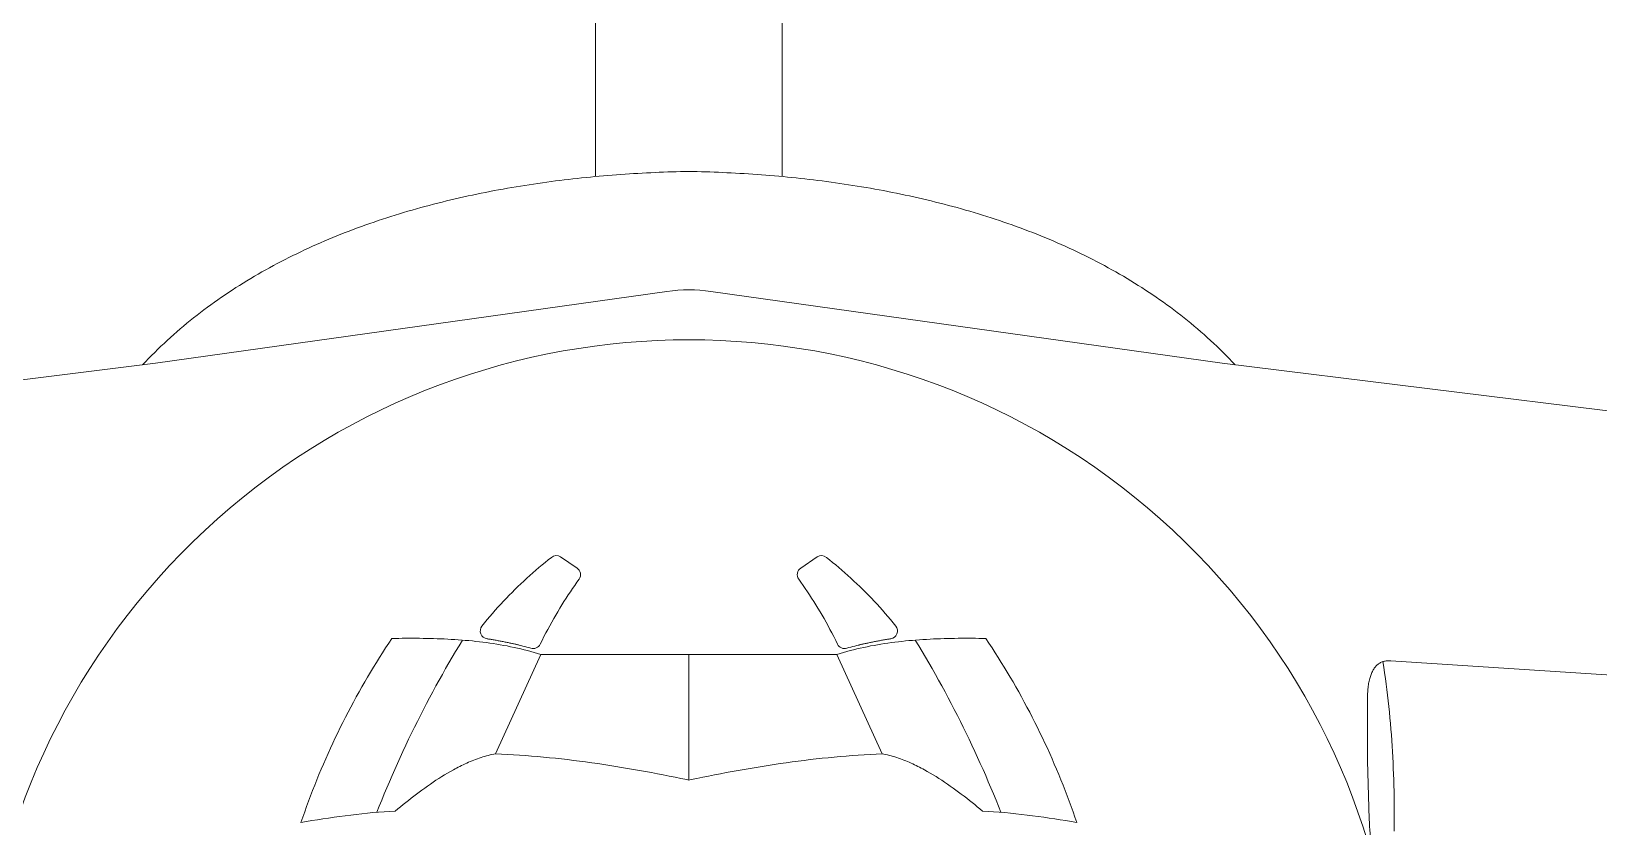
# Model space of a CAD drawing. Header units: millimetres. Extents: x -25903 to 25903, y 0 to 16905.
# Drawn here: x -3175 to 4393, y 4613 to 8452 of the extents above; entities that cross this region are included whole.
import ezdxf

# ---------------------------------------------------------------- set-up
doc = ezdxf.new("R2010")
doc.units = ezdxf.units.MM
doc.layers.add('ceco.net 194', color=7, linetype='Continuous', lineweight=5)

msp = doc.modelspace()

# ---------------------------------------------------------------- linework, layer by layer
at = {"layer": 'ceco.net 194', "linetype": 'Continuous'}
for p, q in [((-450.7, 16460.1), (-450.7, 7751.4)), ((450.7, 7751.4), (450.7, 16460.1)), ((-2575.3, 6849.8), (-106, 7196.8)), ((106, 7196.8), (2575.3, 6849.8)), ((-6333.3, 6386.5), (-2575.3, 6849.8)), ((6333.3, 6386.5), (2575.3, 6849.8)), ((-619.2, 5914.8), (-540, 5861.5)), ((619.2, 5914.8), (540, 5861.5)), ((0, 5444.3), (0, 4837.7)), ((6272.4, 5224.6), (3389.2, 5413.9)), ((3276.6, 5224.2), (3276.6, 4931.3)), ((3285.6, 4648.3), (3276.6, 4931.3)), ((-10.6, 4839.9), (0, 4837.7)), ((10.6, 4839.9), (0, 4837.7))]:
    msp.add_line(p, q, dxfattribs=at)
for points in [[(-2638.1, 6842.1), (-2623.6, 6857.4), (-2609, 6872.6), (-2594.3, 6887.6), (-2579.5, 6902.5), (-2564.5, 6917.2), (-2549.4, 6931.7), (-2534.1, 6946.1), (-2518.8, 6960.4), (-2503.3, 6974.5), (-2487.7, 6988.5), (-2472, 7002.3), (-2456.1, 7015.9), (-2440.1, 7029.4), (-2424, 7042.8), (-2407.8, 7056), (-2391.5, 7069.1), (-2375.1, 7082), (-2358.6, 7094.8), (-2341.9, 7107.5), (-2325.1, 7120), (-2308.3, 7132.3), (-2291.3, 7144.5), (-2274.2, 7156.6), (-2257, 7168.5), (-2239.7, 7180.3), (-2222.3, 7192), (-2204.8, 7203.5), (-2187.3, 7214.9), (-2169.6, 7226.1), (-2151.8, 7237.2), (-2133.9, 7248.2), (-2115.9, 7259), (-2097.9, 7269.8), (-2079.7, 7280.3), (-2061.5, 7290.8), (-2043.2, 7301.1), (-2024.7, 7311.2), (-2006.2, 7321.3), (-1987.7, 7331.2), (-1969, 7341), (-1950.2, 7350.6), (-1931.4, 7360.1), (-1912.5, 7369.5), (-1893.5, 7378.8), (-1874.5, 7387.9), (-1855.3, 7397), (-1836.1, 7405.9), (-1816.9, 7414.6), (-1797.5, 7423.3), (-1778.1, 7431.8), (-1758.6, 7440.2), (-1739.1, 7448.5), (-1719.5, 7456.6), (-1699.8, 7464.7), (-1680, 7472.6), (-1660.2, 7480.4), (-1640.4, 7488), (-1620.5, 7495.6), (-1600.5, 7503), (-1580.5, 7510.4), (-1560.4, 7517.6), (-1540.3, 7524.7), (-1520.1, 7531.6), (-1499.8, 7538.5), (-1479.6, 7545.3), (-1459.2, 7551.9), (-1438.8, 7558.4), (-1418.4, 7564.9), (-1398, 7571.2), (-1377.5, 7577.4), (-1356.9, 7583.4), (-1336.3, 7589.4), (-1315.7, 7595.3), (-1295.1, 7601.1), (-1274.4, 7606.7), (-1253.6, 7612.3), (-1232.9, 7617.7), (-1212.1, 7623), (-1191.3, 7628.3), (-1170.4, 7633.4), (-1149.6, 7638.4), (-1128.7, 7643.4), (-1107.7, 7648.2), (-1086.8, 7652.9), (-1065.8, 7657.5), (-1044.8, 7662.1), (-1023.8, 7666.5), (-1002.8, 7670.8), (-981.8, 7675), (-960.7, 7679.2), (-939.7, 7683.2), (-918.6, 7687.2), (-897.5, 7691), (-876.4, 7694.8), (-855.3, 7698.4), (-834.2, 7702), (-813.1, 7705.5), (-791.9, 7708.8), (-770.8, 7712.1), (-749.7, 7715.3), (-728.6, 7718.4), (-707.4, 7721.5), (-686.3, 7724.4), (-665.2, 7727.3), (-644.1, 7730), (-623, 7732.7), (-601.9, 7735.3), (-580.8, 7737.8), (-559.8, 7740.2), (-538.7, 7742.5), (-517.7, 7744.8), (-496.6, 7746.9), (-475.6, 7749), (-454.6, 7751), (-433.6, 7753), (-412.7, 7754.8), (-391.7, 7756.6), (-370.8, 7758.3), (-350, 7759.9), (-329.1, 7761.4), (-308.3, 7762.9), (-287.5, 7764.2), (-266.7, 7765.5), (-245.9, 7766.8), (-225.2, 7767.9), (-204.6, 7769), (-183.9, 7770), (-163.3, 7771), (-142.8, 7771.8), (-122.2, 7772.6), (-101.7, 7773.4), (-81.3, 7774), (-60.9, 7774.6), (-40.6, 7775.1), (-20.3, 7775.6), (0, 7776)], [(2638.1, 6842.1), (2623.6, 6857.4), (2609, 6872.6), (2594.3, 6887.6), (2579.5, 6902.5), (2564.5, 6917.2), (2549.4, 6931.7), (2534.1, 6946.1), (2518.8, 6960.4), (2503.3, 6974.5), (2487.7, 6988.5), (2472, 7002.3), (2456.1, 7015.9), (2440.1, 7029.4), (2424, 7042.8), (2407.8, 7056), (2391.5, 7069.1), (2375.1, 7082), (2358.6, 7094.8), (2341.9, 7107.5), (2325.1, 7120), (2308.3, 7132.3), (2291.3, 7144.5), (2274.2, 7156.6), (2257, 7168.5), (2239.7, 7180.3), (2222.3, 7192), (2204.8, 7203.5), (2187.2, 7214.9), (2169.6, 7226.1), (2151.8, 7237.2), (2133.9, 7248.2), (2115.9, 7259), (2097.9, 7269.8), (2079.7, 7280.3), (2061.5, 7290.8), (2043.1, 7301.1), (2024.7, 7311.2), (2006.2, 7321.3), (1987.7, 7331.2), (1969, 7341), (1950.2, 7350.6), (1931.4, 7360.1), (1912.5, 7369.5), (1893.5, 7378.8), (1874.5, 7387.9), (1855.3, 7397), (1836.1, 7405.9), (1816.9, 7414.6), (1797.5, 7423.3), (1778.1, 7431.8), (1758.6, 7440.2), (1739.1, 7448.5), (1719.5, 7456.6), (1699.8, 7464.7), (1680, 7472.6), (1660.2, 7480.4), (1640.4, 7488), (1620.5, 7495.6), (1600.5, 7503), (1580.5, 7510.4), (1560.4, 7517.6), (1540.3, 7524.7), (1520.1, 7531.6), (1499.8, 7538.5), (1479.6, 7545.3), (1459.2, 7551.9), (1438.8, 7558.4), (1418.4, 7564.9), (1398, 7571.2), (1377.5, 7577.4), (1356.9, 7583.4), (1336.3, 7589.4), (1315.7, 7595.3), (1295.1, 7601.1), (1274.4, 7606.7), (1253.6, 7612.3), (1232.9, 7617.7), (1212.1, 7623), (1191.3, 7628.3), (1170.4, 7633.4), (1149.6, 7638.4), (1128.7, 7643.4), (1107.7, 7648.2), (1086.8, 7652.9), (1065.8, 7657.5), (1044.8, 7662.1), (1023.8, 7666.5), (1002.8, 7670.8), (981.8, 7675), (960.7, 7679.2), (939.7, 7683.2), (918.6, 7687.2), (897.5, 7691), (876.4, 7694.8), (855.3, 7698.4), (834.2, 7702), (813.1, 7705.5), (791.9, 7708.8), (770.8, 7712.1), (749.7, 7715.3), (728.6, 7718.4), (707.4, 7721.5), (686.3, 7724.4), (665.2, 7727.3), (644.1, 7730), (623, 7732.7), (601.9, 7735.3), (580.8, 7737.8), (559.8, 7740.2), (538.7, 7742.5), (517.6, 7744.8), (496.6, 7746.9), (475.6, 7749), (454.6, 7751), (433.6, 7753), (412.7, 7754.8), (391.7, 7756.6), (370.8, 7758.3), (350, 7759.9), (329.1, 7761.4), (308.3, 7762.9), (287.5, 7764.2), (266.7, 7765.5), (245.9, 7766.8), (225.2, 7767.9), (204.6, 7769), (183.9, 7770), (163.3, 7771), (142.8, 7771.8), (122.2, 7772.6), (101.7, 7773.4), (81.3, 7774), (60.9, 7774.6), (40.6, 7775.1), (20.3, 7775.6), (0, 7776)], [(-999.1, 5581.4), (-986.6, 5596.9), (-974, 5612.3), (-961.2, 5627.5), (-948.3, 5642.6), (-935.2, 5657.5), (-921.9, 5672.3), (-908.6, 5686.9), (-895.1, 5701.4), (-881.4, 5715.8), (-867.7, 5730), (-853.8, 5744), (-839.8, 5757.9), (-825.7, 5771.7), (-811.5, 5785.2), (-797.2, 5798.7), (-782.8, 5812), (-768.2, 5825.1), (-753.6, 5838.1), (-738.9, 5851), (-724.1, 5863.7), (-709.2, 5876.2), (-694.3, 5888.6), (-679.2, 5900.9), (-664.1, 5913)], [(999.1, 5581.4), (986.6, 5596.9), (974, 5612.3), (961.2, 5627.5), (948.3, 5642.6), (935.2, 5657.5), (921.9, 5672.3), (908.6, 5686.9), (895.1, 5701.4), (881.4, 5715.8), (867.7, 5730), (853.8, 5744), (839.8, 5757.9), (825.7, 5771.7), (811.5, 5785.2), (797.2, 5798.7), (782.8, 5812), (768.2, 5825.1), (753.6, 5838.1), (738.9, 5851), (724.1, 5863.7), (709.2, 5876.2), (694.3, 5888.6), (679.2, 5900.9), (664.1, 5913)], [(-718, 5494), (-709, 5512.2), (-699.9, 5530.2), (-690.7, 5547.9), (-681.4, 5565.5), (-672, 5582.9), (-662.4, 5600.1), (-652.8, 5617.1), (-643, 5634), (-633.2, 5650.6), (-623.3, 5667.1), (-613.2, 5683.4), (-603.1, 5699.5), (-592.9, 5715.5), (-582.6, 5731.3), (-572.3, 5746.9), (-561.9, 5762.4), (-551.4, 5777.7), (-540.9, 5792.8), (-530.3, 5807.8)], [(718, 5494), (709, 5512.2), (699.9, 5530.2), (690.7, 5547.9), (681.4, 5565.5), (672, 5582.9), (662.4, 5600.1), (652.8, 5617.1), (643, 5634), (633.2, 5650.6), (623.3, 5667.1), (613.2, 5683.4), (603.1, 5699.5), (592.9, 5715.5), (582.6, 5731.3), (572.3, 5746.9), (561.9, 5762.4), (551.4, 5777.7), (540.9, 5792.8), (530.3, 5807.8)], [(-1873.1, 4632.5), (-1864.3, 4658.4), (-1855.2, 4684.2), (-1846, 4710.1), (-1836.5, 4735.9), (-1826.8, 4761.7), (-1816.9, 4787.4), (-1806.9, 4813.1), (-1796.6, 4838.7), (-1786.1, 4864.3), (-1775.5, 4889.8), (-1764.6, 4915.2), (-1753.5, 4940.6), (-1742.3, 4965.9), (-1730.9, 4991.2), (-1719.2, 5016.3), (-1707.4, 5041.4), (-1695.4, 5066.4), (-1683.2, 5091.4), (-1670.9, 5116.2), (-1658.3, 5140.9), (-1645.6, 5165.6), (-1632.7, 5190.1), (-1619.6, 5214.6), (-1606.3, 5238.9), (-1592.9, 5263.1), (-1579.3, 5287.3), (-1565.5, 5311.3), (-1551.5, 5335.2), (-1537.4, 5358.9), (-1523.1, 5382.5), (-1508.7, 5406.1), (-1494, 5429.4), (-1479.2, 5452.7), (-1464.3, 5475.8), (-1449.2, 5498.7), (-1433.9, 5521.5)], [(-1093.2, 5513.6), (-1109.8, 5486.3), (-1126.2, 5459), (-1142.5, 5431.5), (-1158.7, 5403.9), (-1174.6, 5376.1), (-1190.4, 5348.2), (-1206.1, 5320.2), (-1221.6, 5292.1), (-1236.9, 5263.9), (-1252, 5235.6), (-1267, 5207.1), (-1281.7, 5178.6), (-1296.4, 5150), (-1310.8, 5121.3), (-1325.1, 5092.5), (-1339.2, 5063.6), (-1353.2, 5034.6), (-1366.9, 5005.6), (-1380.5, 4976.5), (-1394, 4947.3), (-1407.2, 4918.1), (-1420.3, 4888.8), (-1433.2, 4859.4), (-1445.9, 4830), (-1458.5, 4800.6), (-1470.9, 4771.1), (-1483.1, 4741.5), (-1495.1, 4711.9), (-1507, 4682.3)], [(-714.2, 5444.3), (-730.2, 5449.3), (-746.4, 5454), (-762.5, 5458.5), (-778.8, 5462.9), (-795.1, 5467), (-811.5, 5471), (-827.9, 5474.8), (-844.4, 5478.4), (-861, 5481.8), (-877.6, 5485.1), (-894.2, 5488.2), (-910.9, 5491.1), (-927.6, 5493.9), (-944.4, 5496.5), (-961.2, 5499), (-978, 5501.3), (-994.9, 5503.5), (-1011.8, 5505.5), (-1028.7, 5507.4), (-1045.6, 5509.2), (-1062.6, 5510.8), (-1079.5, 5512.3), (-1096.5, 5513.7), (-1113.5, 5515), (-1130.5, 5516.2), (-1147.5, 5517.2), (-1164.5, 5518.1), (-1181.5, 5519), (-1198.4, 5519.7), (-1215.4, 5520.3), (-1232.4, 5520.9), (-1249.3, 5521.3), (-1266.2, 5521.7), (-1283.2, 5522), (-1300, 5522.2), (-1316.9, 5522.3), (-1333.7, 5522.4), (-1350.5, 5522.4), (-1367.3, 5522.3), (-1384, 5522.2), (-1400.7, 5522), (-1417.3, 5521.8), (-1433.9, 5521.5)], [(-820.1, 5489.4), (-822.8, 5490.1), (-825.8, 5490.8), (-828.9, 5491.5), (-832.2, 5492.3), (-835.7, 5493.1), (-839.3, 5493.9), (-843.1, 5494.7), (-847, 5495.6), (-851.1, 5496.5), (-855.3, 5497.4), (-859.6, 5498.3), (-863.9, 5499.3), (-868.4, 5500.2), (-873, 5501.2), (-877.6, 5502.1), (-882.3, 5503.1), (-887.1, 5504.1), (-891.9, 5505.1), (-896.7, 5506), (-901.6, 5507), (-906.5, 5507.9), (-911.3, 5508.9), (-916.2, 5509.8), (-921.1, 5510.7), (-925.9, 5511.6), (-930.7, 5512.5), (-935.5, 5513.4), (-940.2, 5514.2), (-944.8, 5515.1), (-949.4, 5515.9), (-953.9, 5516.6), (-958.3, 5517.4), (-962.6, 5518.1), (-966.8, 5518.7), (-970.9, 5519.4), (-974.8, 5519.9)], [(-763.1, 5474.2), (-772.9, 5477), (-782.5, 5479.7), (-792.1, 5482.3), (-801.5, 5484.7), (-810.8, 5487.1), (-820.1, 5489.4)], [(714.2, 5444.3), (730.2, 5449.3), (746.3, 5454), (762.5, 5458.5), (778.8, 5462.9), (795.1, 5467), (811.5, 5471), (827.9, 5474.8), (844.4, 5478.4), (861, 5481.8), (877.5, 5485.1), (894.2, 5488.2), (910.9, 5491.1), (927.6, 5493.9), (944.4, 5496.5), (961.2, 5499), (978, 5501.3), (994.9, 5503.5), (1011.8, 5505.5), (1028.7, 5507.4), (1045.6, 5509.2), (1062.6, 5510.8), (1079.5, 5512.3), (1096.5, 5513.7), (1113.5, 5515), (1130.5, 5516.2), (1147.5, 5517.2), (1164.5, 5518.1), (1181.5, 5519), (1198.4, 5519.7), (1215.4, 5520.3), (1232.4, 5520.9), (1249.3, 5521.3), (1266.2, 5521.7), (1283.2, 5522), (1300, 5522.2), (1316.9, 5522.3), (1333.7, 5522.4), (1350.5, 5522.4), (1367.3, 5522.3), (1384, 5522.2), (1400.7, 5522), (1417.3, 5521.8), (1433.9, 5521.5)], [(763.1, 5474.2), (772.9, 5477), (782.5, 5479.7), (792.1, 5482.3), (801.5, 5484.7), (810.8, 5487.1), (820.1, 5489.4)], [(820.1, 5489.4), (822.8, 5490.1), (825.8, 5490.8), (828.9, 5491.5), (832.2, 5492.3), (835.7, 5493.1), (839.3, 5493.9), (843.1, 5494.7), (847, 5495.6), (851.1, 5496.5), (855.3, 5497.4), (859.6, 5498.3), (863.9, 5499.3), (868.4, 5500.2), (873, 5501.2), (877.6, 5502.1), (882.3, 5503.1), (887.1, 5504.1), (891.9, 5505.1), (896.7, 5506), (901.6, 5507), (906.5, 5507.9), (911.3, 5508.9), (916.2, 5509.8), (921.1, 5510.7), (925.9, 5511.6), (930.7, 5512.5), (935.5, 5513.4), (940.2, 5514.2), (944.8, 5515.1), (949.4, 5515.9), (953.9, 5516.6), (958.3, 5517.4), (962.6, 5518.1), (966.8, 5518.7), (970.9, 5519.4), (974.8, 5519.9)], [(1093.2, 5513.6), (1109.8, 5486.3), (1126.2, 5459), (1142.5, 5431.5), (1158.7, 5403.9), (1174.6, 5376.1), (1190.4, 5348.2), (1206.1, 5320.2), (1221.6, 5292.1), (1236.9, 5263.9), (1252, 5235.6), (1266.9, 5207.1), (1281.7, 5178.6), (1296.4, 5150), (1310.8, 5121.3), (1325.1, 5092.5), (1339.2, 5063.6), (1353.2, 5034.6), (1366.9, 5005.6), (1380.5, 4976.5), (1394, 4947.3), (1407.2, 4918.1), (1420.3, 4888.8), (1433.2, 4859.4), (1445.9, 4830), (1458.5, 4800.6), (1470.9, 4771.1), (1483.1, 4741.5), (1495.1, 4711.9), (1507, 4682.3)], [(1873.1, 4632.5), (1864.3, 4658.4), (1855.2, 4684.2), (1846, 4710.1), (1836.5, 4735.9), (1826.8, 4761.7), (1816.9, 4787.4), (1806.9, 4813.1), (1796.6, 4838.7), (1786.1, 4864.3), (1775.5, 4889.8), (1764.6, 4915.2), (1753.5, 4940.6), (1742.3, 4965.9), (1730.9, 4991.2), (1719.2, 5016.3), (1707.4, 5041.4), (1695.4, 5066.4), (1683.2, 5091.4), (1670.9, 5116.2), (1658.3, 5140.9), (1645.6, 5165.6), (1632.7, 5190.1), (1619.6, 5214.6), (1606.3, 5238.9), (1592.9, 5263.1), (1579.3, 5287.3), (1565.5, 5311.3), (1551.5, 5335.2), (1537.4, 5358.9), (1523.1, 5382.5), (1508.7, 5406.1), (1494, 5429.4), (1479.2, 5452.7), (1464.3, 5475.8), (1449.2, 5498.7), (1433.9, 5521.5)], [(-933.4, 4964.5), (-714.2, 5444.3), (0, 5444.3)], [(933.4, 4964.5), (714.2, 5444.3), (0, 5444.3)], [(3276.6, 5224.2), (3276.6, 5232.3), (3276.8, 5240.3), (3277, 5248), (3277.4, 5255.6), (3277.8, 5263), (3278.4, 5270.3), (3279, 5277.3), (3279.7, 5284.2), (3280.6, 5290.9), (3281.5, 5297.4), (3282.5, 5303.8), (3283.6, 5310), (3284.9, 5315.9), (3286.2, 5321.8), (3287.6, 5327.4), (3289.1, 5332.9), (3290.7, 5338.1), (3292.4, 5343.2), (3294.2, 5348.2), (3296.2, 5352.9), (3298.2, 5357.5), (3300.3, 5361.9), (3302.5, 5366.1), (3304.8, 5370.2), (3307.2, 5374), (3309.6, 5377.7), (3312.2, 5381.2), (3314.9, 5384.5), (3317.7, 5387.7), (3320.6, 5390.7), (3323.6, 5393.5), (3326.7, 5396.1), (3329.8, 5398.5), (3333.1, 5400.8), (3336.5, 5402.9), (3340, 5404.8), (3343.5, 5406.5), (3347.2, 5408.1), (3351, 5409.5), (3354.8, 5410.7), (3358.8, 5411.7), (3362.8, 5412.5), (3367, 5413.2), (3371.2, 5413.7), (3375.6, 5414), (3380, 5414.1), (3384.6, 5414.1), (3389.2, 5413.9)], [(3351.1, 5409.5), (3355.4, 5382.5), (3359.5, 5355.5), (3363.4, 5328.5), (3367.2, 5301.5), (3370.7, 5274.4), (3374, 5247.3), (3377.2, 5220.2), (3380.1, 5193), (3382.9, 5165.8), (3385.5, 5138.6), (3388, 5111.4), (3390.2, 5084.2), (3392.3, 5056.9), (3394.3, 5029.6), (3396.1, 5002.3), (3397.7, 4975), (3399.1, 4947.7), (3400.5, 4920.3), (3401.6, 4893), (3402.7, 4865.6), (3403.6, 4838.3), (3404.3, 4810.9), (3405, 4783.5), (3405.5, 4756.1), (3405.8, 4728.7), (3406.1, 4701.3), (3406.2, 4673.9), (3406.2, 4646.5), (3406.2, 4619.1), (3406, 4591.7)], [(-1137.1, 4887.4), (-1129.3, 4891.6), (-1121.5, 4895.8), (-1113.6, 4900), (-1105.6, 4904.1), (-1097.4, 4908.1), (-1089.2, 4912.1), (-1080.9, 4916.1), (-1072.6, 4919.9), (-1064.1, 4923.7), (-1055.6, 4927.4), (-1047.1, 4930.9), (-1038.5, 4934.4), (-1029.8, 4937.7), (-1021.1, 4941), (-1012.4, 4944.1), (-1003.7, 4947), (-994.9, 4949.8), (-986.1, 4952.4), (-977.3, 4954.9), (-968.5, 4957.2), (-959.7, 4959.3), (-950.9, 4961.3), (-942.1, 4963), (-933.4, 4964.5)], [(-933.4, 4964.5), (-904.6, 4963.2), (-875.7, 4961.8), (-846.9, 4960.1), (-817.9, 4958.2), (-789, 4956.1), (-760, 4953.9), (-731, 4951.4), (-701.9, 4948.8), (-672.9, 4945.9), (-643.8, 4942.9), (-614.8, 4939.7), (-585.7, 4936.4), (-556.6, 4932.9), (-527.5, 4929.2), (-498.5, 4925.3), (-469.4, 4921.4), (-440.4, 4917.2), (-411.4, 4912.9), (-382.4, 4908.5), (-353.5, 4903.9), (-324.6, 4899.2), (-295.7, 4894.4), (-266.9, 4889.5), (-238.2, 4884.4), (-209.5, 4879.2), (-180.8, 4873.9), (-152.3, 4868.5), (-123.8, 4863), (-95.4, 4857.3), (-67, 4851.6), (-38.8, 4845.8), (-10.6, 4839.9)], [(933.4, 4964.5), (904.6, 4963.2), (875.7, 4961.8), (846.9, 4960.1), (817.9, 4958.2), (789, 4956.1), (760, 4953.9), (731, 4951.4), (701.9, 4948.8), (672.9, 4945.9), (643.8, 4942.9), (614.8, 4939.7), (585.7, 4936.4), (556.6, 4932.9), (527.5, 4929.2), (498.5, 4925.3), (469.4, 4921.4), (440.4, 4917.2), (411.4, 4912.9), (382.4, 4908.5), (353.5, 4903.9), (324.6, 4899.2), (295.7, 4894.4), (266.9, 4889.5), (238.2, 4884.4), (209.5, 4879.2), (180.8, 4873.9), (152.3, 4868.5), (123.8, 4863), (95.4, 4857.3), (67, 4851.6), (38.8, 4845.8), (10.6, 4839.9)], [(1137.1, 4887.4), (1129.3, 4891.6), (1121.5, 4895.8), (1113.6, 4900), (1105.6, 4904.1), (1097.4, 4908.1), (1089.2, 4912.1), (1080.9, 4916.1), (1072.6, 4919.9), (1064.1, 4923.7), (1055.6, 4927.4), (1047.1, 4930.9), (1038.5, 4934.4), (1029.8, 4937.7), (1021.1, 4941), (1012.4, 4944.1), (1003.7, 4947), (994.9, 4949.8), (986.1, 4952.4), (977.3, 4954.9), (968.5, 4957.2), (959.7, 4959.3), (950.9, 4961.3), (942.1, 4963), (933.4, 4964.5)], [(-1137.1, 4887.4), (-1151.2, 4879.4), (-1165.3, 4871.3), (-1179.4, 4862.9), (-1193.4, 4854.3), (-1207.2, 4845.6), (-1221.1, 4836.7), (-1234.8, 4827.6), (-1248.4, 4818.3), (-1262, 4809), (-1275.5, 4799.4), (-1288.9, 4789.8), (-1302.2, 4780), (-1315.5, 4770.1), (-1328.6, 4760.1), (-1341.6, 4750.1), (-1354.6, 4739.9), (-1367.4, 4729.7), (-1380.2, 4719.5), (-1392.8, 4709.1), (-1405.4, 4698.8), (-1417.8, 4688.4)], [(1137.1, 4887.4), (1151.2, 4879.4), (1165.3, 4871.3), (1179.4, 4862.9), (1193.3, 4854.3), (1207.2, 4845.6), (1221.1, 4836.7), (1234.8, 4827.6), (1248.4, 4818.3), (1262, 4809), (1275.5, 4799.4), (1288.9, 4789.8), (1302.2, 4780), (1315.5, 4770.1), (1328.6, 4760.1), (1341.6, 4750.1), (1354.6, 4739.9), (1367.4, 4729.7), (1380.2, 4719.5), (1392.8, 4709.1), (1405.4, 4698.8), (1417.8, 4688.4)], [(-1873.1, 4632.4), (-1846.6, 4637.3), (-1820.1, 4641.9), (-1793.5, 4646.4), (-1766.8, 4650.6), (-1740.1, 4654.7), (-1713.4, 4658.7), (-1686.6, 4662.4), (-1659.8, 4665.9), (-1632.9, 4669.2), (-1606.1, 4672.4), (-1579.2, 4675.3), (-1552.3, 4678), (-1525.4, 4680.5), (-1498.5, 4682.8), (-1471.6, 4684.9), (-1444.7, 4686.7), (-1417.8, 4688.4)], [(1873.1, 4632.4), (1846.6, 4637.3), (1820.1, 4641.9), (1793.5, 4646.4), (1766.8, 4650.6), (1740.1, 4654.7), (1713.4, 4658.7), (1686.6, 4662.4), (1659.8, 4665.9), (1632.9, 4669.2), (1606.1, 4672.4), (1579.2, 4675.3), (1552.3, 4678), (1525.4, 4680.5), (1498.5, 4682.8), (1471.6, 4684.9), (1444.7, 4686.7), (1417.8, 4688.4)]]:
    msp.add_lwpolyline(points, dxfattribs=at)
for centre, radius, start, end in [((0, 6442.2), 762, 82.00045, 97.99956), ((0, 3534.3), 3429, 325.22696, 214.77304), ((-640.4, 5883.1), 38.1, 56.06845, 128.45149), ((640.4, 5883.1), 38.1, 51.54851, 123.93155), ((-561.3, 5829.9), 38.1, 324.48138, 56.06845), ((561.3, 5829.9), 38.1, 123.93155, 215.51862), ((-969.3, 5557.6), 38.1, 141.50049, 261.6999), ((969.3, 5557.6), 38.1, 278.3001, 38.49951), ((-752.2, 5510.7), 38.1, 253.51149, 334.02272), ((752.2, 5510.7), 38.1, 205.97728, 286.48851), ((4555, 4688.8), 1270, 181.82442, 194.22261)]:
    msp.add_arc(centre, radius, start, end, dxfattribs=at)

doc.saveas('drawing.dxf')
